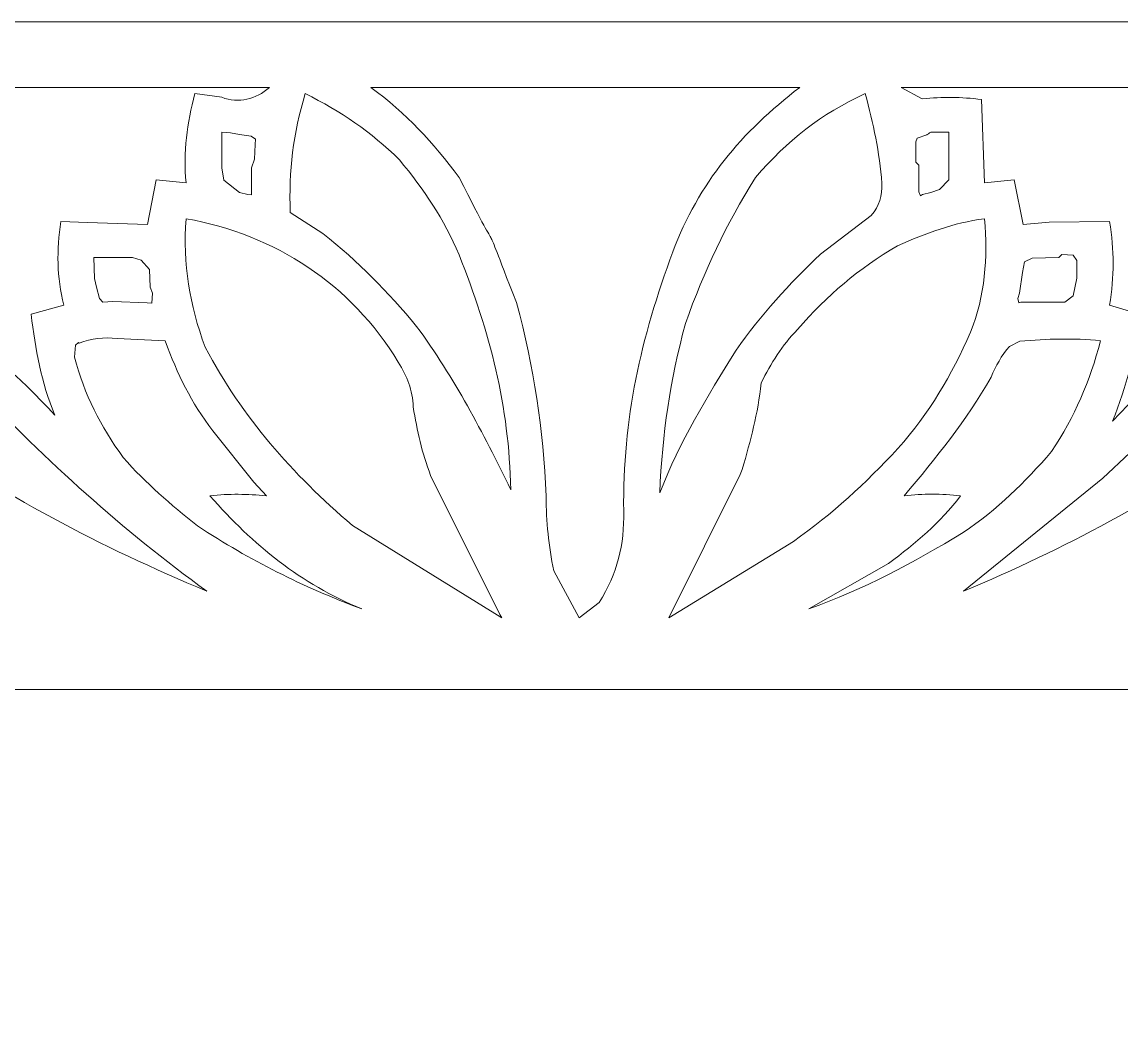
# Model space of a CAD drawing. Header units: centimetres. Extents: x -13.8 to 13.8, y -13.7 to 13.7.
# Drawn here: x -9.536 to -5.298, y -4.694 to -0.862 of the extents above; entities that cross this region are included whole.
import ezdxf

# ---------------------------------------------------------------- set-up
doc = ezdxf.new("R2010")
doc.units = ezdxf.units.CM
doc.header["$MEASUREMENT"] = 0
doc.layers.add('Layer 1', color=7, linetype='Continuous')

msp = doc.modelspace()

# ---------------------------------------------------------------- linework, layer by layer
at = {"layer": 'Layer 1', "color": 7, "lineweight": 0}
msp.add_lwpolyline([(-11.20132, -11.09798), (-3.52684, -11.09798), (-3.52684, -3.4353), (-11.20132, -3.4353), (-11.20132, -11.09798)], close=True, dxfattribs=at)
at = {"layer": 'Layer 1', "lineweight": 0}
msp.add_open_spline([(-13.77439, -0.86164), (-13.77439, -0.86164), (-0.95374, -0.86164), (-0.95374, -0.86164), (-0.95374, -0.86164), (-0.95374, -0.86164), (-0.94194, -13.67105), (-0.94194, -13.67105), (-0.94194, -13.67105), (-0.94194, -13.67105), (-13.77439, -13.67105), (-13.77439, -13.67105), (-13.77439, -13.67105), (-13.77439, -13.67105), (-13.77439, -0.86164), (-13.77439, -0.86164)], degree=3, knots=[0, 0, 0, 0, 0.2, 0.2, 0.2, 0.2, 0.4, 0.4, 0.4, 0.4, 0.6, 0.6, 0.6, 0.6, 1, 1, 1, 1], dxfattribs=at)
at = {"layer": 'Layer 1', "color": 7, "lineweight": 0}
for points, knots in [([(-11.22397, -1.11424), (-11.22397, -1.11424), (-8.58192, -1.11424), (-8.58192, -1.11424), (-8.58192, -1.11424), (-8.63373, -1.15996), (-8.70022, -1.17671), (-8.76612, -1.15215), (-8.76612, -1.15215), (-8.76612, -1.15215), (-8.86899, -1.13749), (-8.86899, -1.13749), (-8.86899, -1.13749), (-8.89947, -1.25293), (-8.91508, -1.36247), (-8.90328, -1.48192), (-8.90328, -1.48192), (-8.90328, -1.48192), (-9.01816, -1.47068), (-9.01816, -1.47068), (-9.01816, -1.47068), (-9.01816, -1.47068), (-9.05264, -1.64308), (-9.05264, -1.64308), (-9.05264, -1.64308), (-9.05264, -1.64308), (-9.28333, -1.63414), (-9.28333, -1.63414), (-9.28333, -1.63414), (-9.28333, -1.63414), (-9.38601, -1.63128), (-9.38601, -1.63128), (-9.38601, -1.63128), (-9.40239, -1.74196), (-9.40334, -1.84427), (-9.37458, -1.95323), (-9.37458, -1.95323), (-9.37458, -1.95323), (-9.50068, -1.98771), (-9.50068, -1.98771), (-9.50068, -1.98771), (-9.48486, -2.12487), (-9.46221, -2.24965), (-9.40905, -2.37805), (-9.40905, -2.37805), (-9.54965, -2.2266), (-9.69213, -2.09725), (-9.86834, -1.98771), (-9.86834, -1.98771), (-9.84244, -2.09669), (-9.79727, -2.18451), (-9.7188, -2.26507), (-9.7188, -2.26507), (-9.43821, -2.55519), (-9.1513, -2.82001), (-8.82308, -3.05602), (-8.82308, -3.05602), (-9.23456, -2.88457), (-9.61651, -2.68703), (-9.97598, -2.42107), (-9.97598, -2.42107), (-9.97598, -2.42107), (-10.18021, -2.08769), (-10.18021, -2.08769), (-10.18021, -2.08769), (-10.18021, -2.08769), (-10.25374, -1.94347), (-10.25374, -1.94347), (-10.25374, -1.94347), (-10.47663, -1.61068), (-10.75285, -1.34189), (-11.10985, -1.1548), (-11.10985, -1.1548), (-11.10985, -1.1548), (-11.22397, -1.11424), (-11.22397, -1.11424)], [0, 0, 0, 0, 0.05, 0.05, 0.05, 0.05, 0.1, 0.1, 0.1, 0.1, 0.15, 0.15, 0.15, 0.15, 0.2, 0.2, 0.2, 0.2, 0.25, 0.25, 0.25, 0.25, 0.3, 0.3, 0.3, 0.3, 0.35, 0.35, 0.35, 0.35, 0.4, 0.4, 0.4, 0.4, 0.45, 0.45, 0.45, 0.45, 0.5, 0.5, 0.5, 0.5, 0.55, 0.55, 0.55, 0.55, 0.6, 0.6, 0.6, 0.6, 0.65, 0.65, 0.65, 0.65, 0.7, 0.7, 0.7, 0.7, 0.75, 0.75, 0.75, 0.75, 0.8, 0.8, 0.8, 0.8, 0.85, 0.85, 0.85, 0.85, 0.9, 0.9, 0.9, 0.9, 1, 1, 1, 1]), ([(-8.44402, -1.13747), (-8.30628, -1.20682), (-8.19084, -1.28434), (-8.08075, -1.39274), (-8.08075, -1.39274), (-7.98627, -1.50818), (-7.90874, -1.62134), (-7.85083, -1.75982), (-7.85083, -1.75982), (-7.73195, -2.057), (-7.65747, -2.34312), (-7.65139, -2.66507), (-7.65139, -2.66507), (-7.76016, -2.44163), (-7.86684, -2.23666), (-8.01429, -2.03547), (-8.01429, -2.03547), (-8.1265, -1.90059), (-8.23831, -1.78591), (-8.37566, -1.67675), (-8.37566, -1.67675), (-8.37566, -1.67675), (-8.50139, -1.59674), (-8.50139, -1.59674), (-8.50139, -1.59674), (-8.50765, -1.43428), (-8.49088, -1.29331), (-8.44402, -1.13747)], [0, 0, 0, 0, 0.125, 0.125, 0.125, 0.125, 0.25, 0.25, 0.25, 0.25, 0.375, 0.375, 0.375, 0.375, 0.5, 0.5, 0.5, 0.5, 0.625, 0.625, 0.625, 0.625, 0.75, 0.75, 0.75, 0.75, 1, 1, 1, 1]), ([(-8.19102, -1.11424), (-8.19102, -1.11424), (-6.53711, -1.11424), (-6.53711, -1.11424), (-6.53711, -1.11424), (-6.76018, -1.28416), (-6.92726, -1.48304), (-7.02632, -1.74802), (-7.02632, -1.74802), (-7.14938, -2.07777), (-7.22026, -2.39403), (-7.21587, -2.74756), (-7.21587, -2.74756), (-7.21225, -2.8775), (-7.24082, -2.98931), (-7.31035, -3.0994), (-7.31035, -3.0994), (-7.31035, -3.0994), (-7.38692, -3.15941), (-7.38692, -3.15941), (-7.38692, -3.15941), (-7.38692, -3.15941), (-7.48561, -2.97748), (-7.48561, -2.97748), (-7.48561, -2.97748), (-7.50447, -2.88032), (-7.51551, -2.78928), (-7.51437, -2.69022), (-7.51437, -2.69022), (-7.52733, -2.42865), (-7.56123, -2.19643), (-7.62925, -1.94346), (-7.62925, -1.94346), (-7.79004, -1.53388), (-7.65364, -1.85469), (-7.85042, -1.46094), (-7.85042, -1.46094), (-7.95081, -1.32665), (-8.05463, -1.21311), (-8.19102, -1.11424)], [0, 0, 0, 0, 0.0909091, 0.0909091, 0.0909091, 0.0909091, 0.1818182, 0.1818182, 0.1818182, 0.1818182, 0.2727273, 0.2727273, 0.2727273, 0.2727273, 0.3636364, 0.3636364, 0.3636364, 0.3636364, 0.4545455, 0.4545455, 0.4545455, 0.4545455, 0.5454545, 0.5454545, 0.5454545, 0.5454545, 0.6363636, 0.6363636, 0.6363636, 0.6363636, 0.7272727, 0.7272727, 0.7272727, 0.7272727, 0.8181818, 0.8181818, 0.8181818, 0.8181818, 1, 1, 1, 1]), ([(-6.28412, -1.13747), (-6.25383, -1.25405), (-6.22869, -1.3634), (-6.2203, -1.48399), (-6.2203, -1.48399), (-6.21744, -1.53103), (-6.23041, -1.57199), (-6.26089, -1.60782), (-6.26089, -1.60782), (-6.26089, -1.60782), (-6.45729, -1.75662), (-6.45729, -1.75662), (-6.45729, -1.75662), (-6.57844, -1.87378), (-6.68608, -1.98884), (-6.78249, -2.12714), (-6.78249, -2.12714), (-6.89642, -2.31002), (-6.99699, -2.47576), (-7.07681, -2.67692), (-7.07681, -2.67692), (-7.06689, -2.44718), (-7.03718, -2.24581), (-6.97775, -2.02369), (-6.97775, -2.02369), (-6.90478, -1.81985), (-6.82231, -1.64459), (-6.70724, -1.46095), (-6.70724, -1.46095), (-6.58492, -1.31845), (-6.4552, -1.21616), (-6.28412, -1.13747)], [0, 0, 0, 0, 0.1111111, 0.1111111, 0.1111111, 0.1111111, 0.2222222, 0.2222222, 0.2222222, 0.2222222, 0.3333333, 0.3333333, 0.3333333, 0.3333333, 0.4444444, 0.4444444, 0.4444444, 0.4444444, 0.5555556, 0.5555556, 0.5555556, 0.5555556, 0.6666667, 0.6666667, 0.6666667, 0.6666667, 0.7777778, 0.7777778, 0.7777778, 0.7777778, 1, 1, 1, 1]), ([(-6.14619, -1.11424), (-6.14619, -1.11424), (-3.51539, -1.11424), (-3.51539, -1.11424), (-3.51539, -1.11424), (-3.73923, -1.20034), (-3.91735, -1.31215), (-4.0903, -1.4781), (-4.0903, -1.4781), (-4.27604, -1.66823), (-4.43473, -1.85929), (-4.56406, -2.09265), (-4.56406, -2.09265), (-4.56406, -2.09265), (-4.72903, -2.38983), (-4.72903, -2.38983), (-4.72903, -2.38983), (-4.72903, -2.38983), (-4.80523, -2.4668), (-4.80523, -2.4668), (-4.80523, -2.4668), (-5.15937, -2.69598), (-5.51466, -2.89466), (-5.90481, -3.05603), (-5.90481, -3.05603), (-5.90481, -3.05603), (-5.36874, -2.62095), (-5.36874, -2.62095), (-5.36874, -2.62095), (-5.36874, -2.62095), (-5.16033, -2.42569), (-5.16033, -2.42569), (-5.16033, -2.42569), (-5.02754, -2.29959), (-4.92183, -2.1687), (-4.8481, -1.99897), (-4.8481, -1.99897), (-4.95878, -2.0386), (-5.04757, -2.0948), (-5.12356, -2.1851), (-5.12356, -2.1851), (-5.12356, -2.1851), (-5.33081, -2.40132), (-5.33081, -2.40132), (-5.33081, -2.40132), (-5.27824, -2.26493), (-5.23823, -2.13502), (-5.22717, -1.98775), (-5.22717, -1.98775), (-5.22717, -1.98775), (-5.34203, -1.95327), (-5.34203, -1.95327), (-5.34203, -1.95327), (-5.3247, -1.84201), (-5.32356, -1.74258), (-5.34203, -1.63132), (-5.34203, -1.63132), (-5.34203, -1.63132), (-5.57502, -1.63381), (-5.57502, -1.63381), (-5.57502, -1.63381), (-5.57502, -1.63381), (-5.67524, -1.64296), (-5.67524, -1.64296), (-5.67524, -1.64296), (-5.67524, -1.64296), (-5.7099, -1.47074), (-5.7099, -1.47074), (-5.7099, -1.47074), (-5.7099, -1.47074), (-5.82457, -1.48217), (-5.82457, -1.48217), (-5.82457, -1.48217), (-5.82457, -1.48217), (-5.83581, -1.16041), (-5.83581, -1.16041), (-5.83581, -1.16041), (-5.91524, -1.15088), (-5.98535, -1.14993), (-6.06478, -1.15774), (-6.06478, -1.15774), (-6.06478, -1.15774), (-6.14619, -1.11424), (-6.14619, -1.11424)], [0, 0, 0, 0, 0.0454545, 0.0454545, 0.0454545, 0.0454545, 0.0909091, 0.0909091, 0.0909091, 0.0909091, 0.1363636, 0.1363636, 0.1363636, 0.1363636, 0.1818182, 0.1818182, 0.1818182, 0.1818182, 0.2272727, 0.2272727, 0.2272727, 0.2272727, 0.2727273, 0.2727273, 0.2727273, 0.2727273, 0.3181818, 0.3181818, 0.3181818, 0.3181818, 0.3636364, 0.3636364, 0.3636364, 0.3636364, 0.4090909, 0.4090909, 0.4090909, 0.4090909, 0.4545455, 0.4545455, 0.4545455, 0.4545455, 0.5, 0.5, 0.5, 0.5, 0.5454545, 0.5454545, 0.5454545, 0.5454545, 0.5909091, 0.5909091, 0.5909091, 0.5909091, 0.6363636, 0.6363636, 0.6363636, 0.6363636, 0.6818182, 0.6818182, 0.6818182, 0.6818182, 0.7272727, 0.7272727, 0.7272727, 0.7272727, 0.7727273, 0.7727273, 0.7727273, 0.7727273, 0.8181818, 0.8181818, 0.8181818, 0.8181818, 0.8636364, 0.8636364, 0.8636364, 0.8636364, 0.9090909, 0.9090909, 0.9090909, 0.9090909, 1, 1, 1, 1]), ([(-8.76557, -1.28664), (-8.76557, -1.28664), (-8.73149, -1.2891), (-8.73149, -1.2891), (-8.73149, -1.2891), (-8.73149, -1.2891), (-8.69699, -1.29559), (-8.69699, -1.29559), (-8.69699, -1.29559), (-8.69699, -1.29559), (-8.65185, -1.30244), (-8.65185, -1.30244), (-8.65185, -1.30244), (-8.65185, -1.30244), (-8.63566, -1.31387), (-8.63566, -1.31387), (-8.63566, -1.31387), (-8.63566, -1.31387), (-8.63738, -1.33427), (-8.63738, -1.33427), (-8.63738, -1.33427), (-8.63738, -1.33427), (-8.6391, -1.39007), (-8.6391, -1.39007), (-8.6391, -1.39007), (-8.6391, -1.39007), (-8.6509, -1.42454), (-8.6509, -1.42454), (-8.6509, -1.42454), (-8.6509, -1.42454), (-8.6509, -1.528), (-8.6509, -1.528), (-8.6509, -1.528), (-8.6509, -1.528), (-8.66537, -1.52723), (-8.66537, -1.52723), (-8.66537, -1.52723), (-8.66537, -1.52723), (-8.69699, -1.51961), (-8.69699, -1.51961), (-8.69699, -1.51961), (-8.69699, -1.51961), (-8.75739, -1.47103), (-8.75739, -1.47103), (-8.75739, -1.47103), (-8.75739, -1.47103), (-8.76557, -1.42454), (-8.76557, -1.42454), (-8.76557, -1.42454), (-8.76557, -1.42454), (-8.76557, -1.28664), (-8.76557, -1.28664)], [0, 0, 0, 0, 0.0714286, 0.0714286, 0.0714286, 0.0714286, 0.1428571, 0.1428571, 0.1428571, 0.1428571, 0.2142857, 0.2142857, 0.2142857, 0.2142857, 0.2857143, 0.2857143, 0.2857143, 0.2857143, 0.3571429, 0.3571429, 0.3571429, 0.3571429, 0.4285714, 0.4285714, 0.4285714, 0.4285714, 0.5, 0.5, 0.5, 0.5, 0.5714286, 0.5714286, 0.5714286, 0.5714286, 0.6428571, 0.6428571, 0.6428571, 0.6428571, 0.7142857, 0.7142857, 0.7142857, 0.7142857, 0.7857143, 0.7857143, 0.7857143, 0.7857143, 0.8571429, 0.8571429, 0.8571429, 0.8571429, 1, 1, 1, 1]), ([(-6.03152, -1.28664), (-6.03152, -1.28664), (-5.96257, -1.28664), (-5.96257, -1.28664), (-5.96257, -1.28664), (-5.96257, -1.28664), (-5.96257, -1.47068), (-5.96257, -1.47068), (-5.96257, -1.47068), (-5.96257, -1.47068), (-5.998, -1.50725), (-5.998, -1.50725), (-5.998, -1.50725), (-5.998, -1.50725), (-6.03189, -1.51868), (-6.03189, -1.51868), (-6.03189, -1.51868), (-6.03189, -1.51868), (-6.06314, -1.52725), (-6.06314, -1.52725), (-6.06314, -1.52725), (-6.06314, -1.52725), (-6.07171, -1.53143), (-6.07171, -1.53143), (-6.07171, -1.53143), (-6.07171, -1.53143), (-6.07724, -1.51656), (-6.07724, -1.51656), (-6.07724, -1.51656), (-6.07724, -1.51656), (-6.07724, -1.41311), (-6.07724, -1.41311), (-6.07724, -1.41311), (-6.07724, -1.41311), (-6.08907, -1.40168), (-6.08907, -1.40168), (-6.08907, -1.40168), (-6.08907, -1.40168), (-6.08907, -1.32357), (-6.08907, -1.32357), (-6.08907, -1.32357), (-6.08907, -1.32357), (-6.08431, -1.31005), (-6.08431, -1.31005), (-6.08431, -1.31005), (-6.08431, -1.31005), (-6.04698, -1.29671), (-6.04698, -1.29671), (-6.04698, -1.29671), (-6.04695, -1.29672), (-6.03628, -1.28969), (-6.03152, -1.28664)], [0, 0, 0, 0, 0.0714286, 0.0714286, 0.0714286, 0.0714286, 0.1428571, 0.1428571, 0.1428571, 0.1428571, 0.2142857, 0.2142857, 0.2142857, 0.2142857, 0.2857143, 0.2857143, 0.2857143, 0.2857143, 0.3571429, 0.3571429, 0.3571429, 0.3571429, 0.4285714, 0.4285714, 0.4285714, 0.4285714, 0.5, 0.5, 0.5, 0.5, 0.5714286, 0.5714286, 0.5714286, 0.5714286, 0.6428571, 0.6428571, 0.6428571, 0.6428571, 0.7142857, 0.7142857, 0.7142857, 0.7142857, 0.7857143, 0.7857143, 0.7857143, 0.7857143, 0.8571429, 0.8571429, 0.8571429, 0.8571429, 1, 1, 1, 1]), ([(-8.90349, -1.62002), (-8.5581, -1.6823), (-8.26817, -1.87148), (-8.08511, -2.17342), (-8.08511, -2.17342), (-8.05024, -2.22734), (-8.03024, -2.28124), (-8.02719, -2.34564), (-8.02719, -2.34564), (-8.01309, -2.43861), (-7.99348, -2.52185), (-7.96033, -2.60967), (-7.96033, -2.60967), (-7.96033, -2.60967), (-7.69305, -3.14651), (-7.69305, -3.14651), (-7.69305, -3.14651), (-7.69305, -3.14651), (-7.68562, -3.15945), (-7.68562, -3.15945), (-7.68562, -3.15945), (-7.68562, -3.15945), (-8.2617, -2.80303), (-8.2617, -2.80303), (-8.2617, -2.80303), (-8.4962, -2.60224), (-8.68384, -2.38964), (-8.82997, -2.11591), (-8.82997, -2.11591), (-8.8896, -1.95054), (-8.91683, -1.79604), (-8.90349, -1.62002)], [0, 0, 0, 0, 0.1111111, 0.1111111, 0.1111111, 0.1111111, 0.2222222, 0.2222222, 0.2222222, 0.2222222, 0.3333333, 0.3333333, 0.3333333, 0.3333333, 0.4444444, 0.4444444, 0.4444444, 0.4444444, 0.5555556, 0.5555556, 0.5555556, 0.5555556, 0.6666667, 0.6666667, 0.6666667, 0.6666667, 0.7777778, 0.7777778, 0.7777778, 0.7777778, 1, 1, 1, 1]), ([(-5.82464, -1.62002), (-5.81112, -1.77261), (-5.82215, -1.91434), (-5.87798, -2.05817), (-5.87798, -2.05817), (-5.95246, -2.22544), (-6.03668, -2.36887), (-6.1582, -2.50624), (-6.1582, -2.50624), (-6.28488, -2.64187), (-6.41024, -2.75789), (-6.56148, -2.86475), (-6.56148, -2.86475), (-6.56148, -2.86475), (-7.04231, -3.15944), (-7.04231, -3.15944), (-7.04231, -3.15944), (-7.04231, -3.15944), (-6.76685, -2.60585), (-6.76685, -2.60585), (-6.76685, -2.60585), (-6.76685, -2.60585), (-6.75865, -2.58699), (-6.75865, -2.58699), (-6.75865, -2.58699), (-6.72608, -2.47343), (-6.69806, -2.37191), (-6.68589, -2.25361), (-6.68589, -2.25361), (-6.64721, -2.17685), (-6.6053, -2.10941), (-6.54529, -2.04692), (-6.54529, -2.04692), (-6.42967, -1.91489), (-6.31135, -1.81319), (-6.15953, -1.72421), (-6.15953, -1.72421), (-6.04943, -1.67508), (-5.94521, -1.63695), (-5.82464, -1.62002)], [0, 0, 0, 0, 0.0909091, 0.0909091, 0.0909091, 0.0909091, 0.1818182, 0.1818182, 0.1818182, 0.1818182, 0.2727273, 0.2727273, 0.2727273, 0.2727273, 0.3636364, 0.3636364, 0.3636364, 0.3636364, 0.4545455, 0.4545455, 0.4545455, 0.4545455, 0.5454545, 0.5454545, 0.5454545, 0.5454545, 0.6363636, 0.6363636, 0.6363636, 0.6363636, 0.7272727, 0.7272727, 0.7272727, 0.7272727, 0.8181818, 0.8181818, 0.8181818, 0.8181818, 1, 1, 1, 1]), ([(-9.25954, -1.76916), (-9.25954, -1.76916), (-9.11019, -1.76916), (-9.11019, -1.76916), (-9.11019, -1.76916), (-9.11019, -1.76916), (-9.07685, -1.78022), (-9.07685, -1.78022), (-9.07685, -1.78022), (-9.07685, -1.78022), (-9.04446, -1.81565), (-9.04446, -1.81565), (-9.04446, -1.81565), (-9.04446, -1.81565), (-9.04142, -1.88423), (-9.04142, -1.88423), (-9.04142, -1.88423), (-9.04142, -1.88423), (-9.03303, -1.90728), (-9.03303, -1.90728), (-9.03303, -1.90728), (-9.03303, -1.90728), (-9.03589, -1.94596), (-9.03589, -1.94596), (-9.03589, -1.94596), (-9.03589, -1.94596), (-9.0538, -1.94387), (-9.0538, -1.94387), (-9.0538, -1.94387), (-9.0538, -1.94387), (-9.18583, -1.93987), (-9.18583, -1.93987), (-9.18583, -1.93987), (-9.18583, -1.93987), (-9.22488, -1.94138), (-9.22488, -1.94138), (-9.22488, -1.94138), (-9.22488, -1.94138), (-9.23668, -1.92728), (-9.23668, -1.92728), (-9.23668, -1.92728), (-9.23668, -1.92728), (-9.24925, -1.88463), (-9.24925, -1.88463), (-9.24925, -1.88463), (-9.24925, -1.88463), (-9.25669, -1.85013), (-9.25669, -1.85013), (-9.25669, -1.85013), (-9.25669, -1.85013), (-9.25954, -1.76916), (-9.25954, -1.76916)], [0, 0, 0, 0, 0.0714286, 0.0714286, 0.0714286, 0.0714286, 0.1428571, 0.1428571, 0.1428571, 0.1428571, 0.2142857, 0.2142857, 0.2142857, 0.2142857, 0.2857143, 0.2857143, 0.2857143, 0.2857143, 0.3571429, 0.3571429, 0.3571429, 0.3571429, 0.4285714, 0.4285714, 0.4285714, 0.4285714, 0.5, 0.5, 0.5, 0.5, 0.5714286, 0.5714286, 0.5714286, 0.5714286, 0.6428571, 0.6428571, 0.6428571, 0.6428571, 0.7142857, 0.7142857, 0.7142857, 0.7142857, 0.7857143, 0.7857143, 0.7857143, 0.7857143, 0.8571429, 0.8571429, 0.8571429, 0.8571429, 1, 1, 1, 1]), ([(-5.52593, -1.75773), (-5.52593, -1.75773), (-5.48307, -1.76099), (-5.48307, -1.76099), (-5.48307, -1.76099), (-5.48307, -1.76099), (-5.46859, -1.78078), (-5.46859, -1.78078), (-5.46859, -1.78078), (-5.46859, -1.78078), (-5.46859, -1.84976), (-5.46859, -1.84976), (-5.46859, -1.84976), (-5.46859, -1.84976), (-5.48307, -1.91815), (-5.48307, -1.91815), (-5.48307, -1.91815), (-5.48307, -1.91815), (-5.5145, -1.94157), (-5.5145, -1.94157), (-5.5145, -1.94157), (-5.5145, -1.94157), (-5.68404, -1.94175), (-5.68404, -1.94175), (-5.68404, -1.94175), (-5.68404, -1.94175), (-5.69262, -1.94501), (-5.69262, -1.94501), (-5.69262, -1.94501), (-5.69262, -1.94501), (-5.69547, -1.92842), (-5.69547, -1.92842), (-5.69547, -1.92842), (-5.69547, -1.92842), (-5.68997, -1.90728), (-5.68997, -1.90728), (-5.68997, -1.90728), (-5.68997, -1.90728), (-5.67851, -1.82708), (-5.67851, -1.82708), (-5.67851, -1.82708), (-5.67851, -1.82708), (-5.66997, -1.78612), (-5.66997, -1.78612), (-5.66997, -1.78612), (-5.66997, -1.78612), (-5.641, -1.77223), (-5.641, -1.77223), (-5.641, -1.77223), (-5.641, -1.77223), (-5.53754, -1.76916), (-5.53754, -1.76916), (-5.53754, -1.76916), (-5.53754, -1.76916), (-5.52593, -1.75773), (-5.52593, -1.75773)], [0, 0, 0, 0, 0.0666667, 0.0666667, 0.0666667, 0.0666667, 0.1333333, 0.1333333, 0.1333333, 0.1333333, 0.2, 0.2, 0.2, 0.2, 0.2666667, 0.2666667, 0.2666667, 0.2666667, 0.3333333, 0.3333333, 0.3333333, 0.3333333, 0.4, 0.4, 0.4, 0.4, 0.4666667, 0.4666667, 0.4666667, 0.4666667, 0.5333333, 0.5333333, 0.5333333, 0.5333333, 0.6, 0.6, 0.6, 0.6, 0.6666667, 0.6666667, 0.6666667, 0.6666667, 0.7333333, 0.7333333, 0.7333333, 0.7333333, 0.8, 0.8, 0.8, 0.8, 0.8666667, 0.8666667, 0.8666667, 0.8666667, 1, 1, 1, 1]), ([(-9.31841, -2.09799), (-9.31841, -2.09799), (-9.31537, -2.10008), (-9.31537, -2.10008), (-9.31537, -2.10008), (-9.26603, -2.08238), (-9.22184, -2.07664), (-9.16945, -2.08161), (-9.16945, -2.08161), (-9.16945, -2.08161), (-8.98371, -2.09114), (-8.98371, -2.09114), (-8.98371, -2.09114), (-8.9378, -2.21878), (-8.88312, -2.32945), (-8.80064, -2.43748), (-8.80064, -2.43748), (-8.80064, -2.43748), (-8.64215, -2.63539), (-8.64215, -2.63539), (-8.64215, -2.63539), (-8.64215, -2.63539), (-8.5932, -2.68833), (-8.5932, -2.68833), (-8.5932, -2.68833), (-8.66768, -2.68185), (-8.73703, -2.68013), (-8.81132, -2.68833), (-8.81132, -2.68833), (-8.64445, -2.87904), (-8.46194, -3.02742), (-8.22553, -3.12495), (-8.22553, -3.12495), (-8.45659, -3.03772), (-8.65281, -2.93979), (-8.85931, -2.80472), (-8.85931, -2.80472), (-8.96371, -2.72071), (-9.05724, -2.64221), (-9.14564, -2.54069), (-9.14564, -2.54069), (-9.23385, -2.41991), (-9.29576, -2.29913), (-9.3331, -2.15376), (-9.3331, -2.15376), (-9.3331, -2.15376), (-9.33024, -2.10727), (-9.33024, -2.10727), (-9.33024, -2.10727), (-9.33024, -2.10727), (-9.31841, -2.09799), (-9.31841, -2.09799)], [0, 0, 0, 0, 0.0714286, 0.0714286, 0.0714286, 0.0714286, 0.1428571, 0.1428571, 0.1428571, 0.1428571, 0.2142857, 0.2142857, 0.2142857, 0.2142857, 0.2857143, 0.2857143, 0.2857143, 0.2857143, 0.3571429, 0.3571429, 0.3571429, 0.3571429, 0.4285714, 0.4285714, 0.4285714, 0.4285714, 0.5, 0.5, 0.5, 0.5, 0.5714286, 0.5714286, 0.5714286, 0.5714286, 0.6428571, 0.6428571, 0.6428571, 0.6428571, 0.7142857, 0.7142857, 0.7142857, 0.7142857, 0.7857143, 0.7857143, 0.7857143, 0.7857143, 0.8571429, 0.8571429, 0.8571429, 0.8571429, 1, 1, 1, 1]), ([(-5.68825, -2.09206), (-5.58234, -2.08386), (-5.4827, -2.07947), (-5.3766, -2.09092), (-5.3766, -2.09092), (-5.41909, -2.24848), (-5.47606, -2.38199), (-5.56578, -2.51804), (-5.56578, -2.51804), (-5.67056, -2.63787), (-5.77343, -2.74074), (-5.90659, -2.82951), (-5.90659, -2.82951), (-6.10127, -2.9499), (-6.28778, -3.04687), (-6.50246, -3.12497), (-6.50246, -3.12497), (-6.50246, -3.12497), (-6.19422, -2.94894), (-6.19422, -2.94894), (-6.19422, -2.94894), (-6.08886, -2.8716), (-5.99647, -2.7935), (-5.91667, -2.68833), (-5.91667, -2.68833), (-5.99192, -2.68052), (-6.05973, -2.67997), (-6.13479, -2.68833), (-6.13479, -2.68833), (-6.00887, -2.54146), (-5.89571, -2.39935), (-5.79874, -2.23094), (-5.79874, -2.23094), (-5.78064, -2.18657), (-5.7595, -2.14921), (-5.72844, -2.11227), (-5.72844, -2.11227), (-5.72844, -2.11227), (-5.68825, -2.09206), (-5.68825, -2.09206)], [0, 0, 0, 0, 0.0909091, 0.0909091, 0.0909091, 0.0909091, 0.1818182, 0.1818182, 0.1818182, 0.1818182, 0.2727273, 0.2727273, 0.2727273, 0.2727273, 0.3636364, 0.3636364, 0.3636364, 0.3636364, 0.4545455, 0.4545455, 0.4545455, 0.4545455, 0.5454545, 0.5454545, 0.5454545, 0.5454545, 0.6363636, 0.6363636, 0.6363636, 0.6363636, 0.7272727, 0.7272727, 0.7272727, 0.7272727, 0.8181818, 0.8181818, 0.8181818, 0.8181818, 1, 1, 1, 1])]:
    msp.add_open_spline(points, degree=3, knots=knots, dxfattribs=at)

doc.saveas('drawing.dxf')
